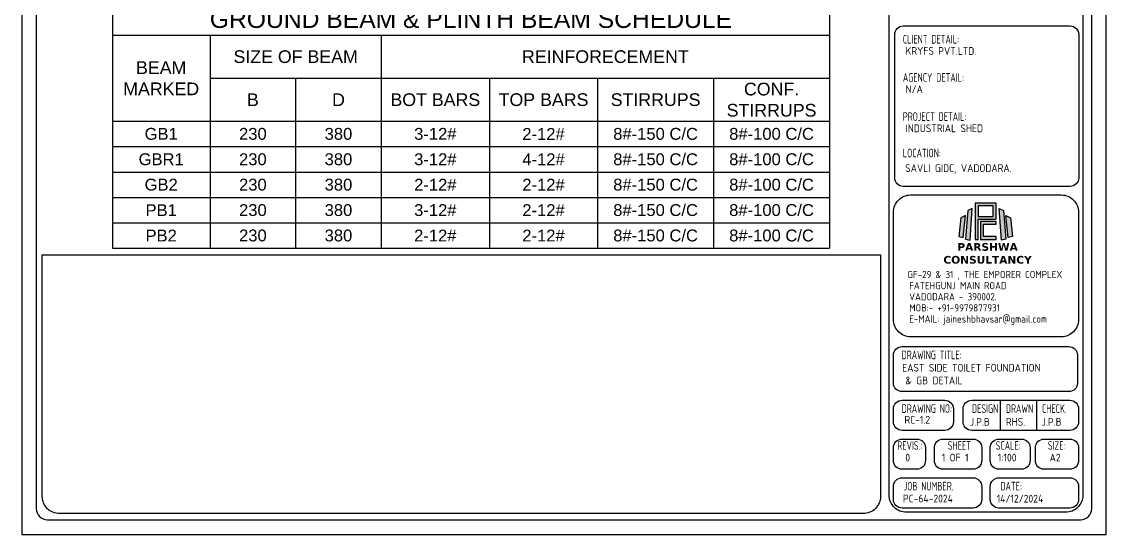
# Model space of a CAD drawing. Header units: inches. Extents: x -605 to 2991212, y -2872845 to 0.
# Drawn here: x 2333634 to 2360384, y -2822569 to -2809910 of the extents above; entities that cross this region are included whole.
import ezdxf

# ---------------------------------------------------------------- set-up
doc = ezdxf.new("R2010")
doc.units = ezdxf.units.IN
doc.header["$LTSCALE"] = 600
doc.header["$MEASUREMENT"] = 0
doc.layers.add('rSHEET', color=2, linetype='Continuous', lineweight=30)
doc.layers.add('see level', color=2, linetype='Continuous')
doc.styles.get("Standard").update_dxf_attribs({"font": 'arial.ttf'})
doc.styles.add('TEXT3', font='geniso.shx')
doc.styles.add('TEXT3 0.75NA', font='geniso.shx', dxfattribs={"width": 0.75})

# ---------------------------------------------------------------- blocks, each defined once
blk = doc.blocks.new('Q')
at = {"linetype": 'Continuous', "ltscale": 0.5}
h = blk.add_hatch(color=10, dxfattribs=at)
h.dxf.hatch_style = 1
h.paths.add_polyline_path([(7.87, 17.31), (7.27, 9.83), (8.41, 9.62), (8.96, 17.82)])
h.paths.add_polyline_path([(17.1, 17.31), (17.7, 9.83), (16.56, 9.62), (16.01, 17.82)])
h = blk.add_hatch(color=152, dxfattribs=at)
h.dxf.hatch_style = 1
h.paths.add_polyline_path([(9.79, 19.18), (9.79, 9.76), (10.5, 9.76), (10.5, 15.05), (15.19, 15.05), (15.19, 19.18)])
h.paths.add_polyline_path([(10.5, 18.5), (10.5, 15.72), (14.45, 15.72), (14.45, 18.5)], flags=16)
h = blk.add_hatch(color=152, dxfattribs=at)
h.dxf.hatch_style = 1
h.paths.add_polyline_path([(6.07, 15.37), (5.53, 10.52), (6.67, 10.29), (7.27, 16.02)])
h.paths.add_polyline_path([(18.9, 15.37), (19.44, 10.52), (18.3, 10.29), (17.7, 16.02)])
h = blk.add_hatch(color=152, dxfattribs=at)
h.dxf.hatch_style = 1
h.paths.add_polyline_path([(11.15, 14.43), (11.15, 9.76), (15.19, 9.76), (15.19, 10.52), (11.87, 10.52), (11.87, 13.69), (15.19, 13.69), (15.19, 14.43)])
at = {"color": 10, "linetype": 'Continuous'}
for points in [[(7.87, 17.31), (7.27, 9.83), (8.41, 9.62), (8.96, 17.82), (7.87, 17.31)], [(17.1, 17.31), (17.7, 9.83), (16.56, 9.62), (16.01, 17.82), (17.1, 17.31)]]:
    blk.add_lwpolyline(points, dxfattribs=at)
at = {"color": 152, "linetype": 'Continuous'}
for points in [[(9.79, 19.18), (9.79, 9.76), (10.5, 9.76), (10.5, 15.05), (15.19, 15.05), (15.19, 19.18), (9.79, 19.18)], [(10.5, 18.5), (10.5, 15.72), (14.45, 15.72), (14.45, 18.5), (10.5, 18.5)], [(6.07, 15.37), (5.53, 10.52), (6.67, 10.29), (7.27, 16.02), (6.07, 15.37)], [(11.15, 14.43), (11.15, 9.76), (15.19, 9.76), (15.19, 10.52), (11.87, 10.52), (11.87, 13.69), (15.19, 13.69), (15.19, 14.43), (11.15, 14.43)], [(18.9, 15.37), (19.44, 10.52), (18.3, 10.29), (17.7, 16.02), (18.9, 15.37)]]:
    blk.add_lwpolyline(points, dxfattribs=at)
at = {"linetype": 'Continuous', "insert": (1.32, 8.82), "char_height": 2, "attachment_point": 1}
blk.add_mtext_dynamic_manual_height_columns('\\pxqc;{\\fVerdana|b1|i0|c0|p34;\\C152;PARSHWA\\PCONSULTANCY }', width=23.282, gutter_width=1, heights=[6.3], dxfattribs=at)
blk = doc.blocks.new('*T2146')
at = {"layer": 'see level', "color": 0, "linetype": 'ByBlock', "lineweight": -2}
for p, q in [((0, 0), (17688, 0)), ((0, 0), (0, -2913)), ((17688, 0), (17688, -6050)), ((0, -790), (17688, -790)), ((2410, -790), (2410, -6050)), ((6632, -790), (6632, -6050)), ((2410, -1852), (17688, -1852)), ((4521, -1852), (4521, -6050)), ((9300, -1852), (9300, -6050)), ((11968, -1852), (11968, -6050)), ((14828, -1852), (14828, -6050)), ((0, -2913), (17688, -2913)), ((0, -2913), (0, -6050)), ((0, -3541), (17688, -3541)), ((0, -4168), (17688, -4168)), ((0, -4795), (17688, -4795)), ((0, -5422), (17688, -5422)), ((0, -6050), (17688, -6050))]:
    blk.add_line(p, q, dxfattribs=at)
at = {"layer": 'see level', "color": 0, "linetype": 'ByBlock', "attachment_point": 5}
for s, insert, char_height, width in [('GROUND BEAM & PLINTH BEAM SCHEDULE', (8844, -395), 435.58, 17479.14), ('SIZE OF BEAM', (4521, -1321), 313.62, 4012.98), ('REINFORECEMENT', (12160, -1321), 313.62, 10846.99), ('BEAM MARKED', (1205, -1852), 313.62, 2201.02), ('CONF. STIRRUPS', (16258, -2383), 313.62, 2651.16), ('B', (3466, -2383), 314, 1901.95), ('D', (5577, -2383), 314, 1901.95), ('BOT BARS', (7966, -2383), 313.6, 2458.72), ('TOP BARS', (10634, -2383), 313.6, 2458.72), ('STIRRUPS', (13398, -2383), 313.6, 2651.16), ('GB1', (1205, -3227), 292.6, 2201.02), ('230', (3466, -3227), 292.6, 1901.95), ('380', (5577, -3227), 292.6, 1901.95), ('3-12#', (7966, -3227), 292.6, 2458.72), ('2-12#', (10634, -3227), 292.6, 2458.72), ('8#-150 C/C', (13398, -3227), 292.6, 2651.16), ('8#-100 C/C', (16258, -3227), 292.6, 2651.16), ('GBR1', (1205, -3854), 292.6, 2201.02), ('230', (3466, -3854), 292.6, 1901.95), ('380', (5577, -3854), 292.6, 1901.95), ('3-12#', (7966, -3854), 292.6, 2458.72), ('4-12#', (10634, -3854), 292.6, 2458.72), ('8#-150 C/C', (13398, -3854), 292.6, 2651.16), ('8#-100 C/C', (16258, -3854), 292.6, 2651.16), ('GB2', (1205, -4481), 292.6, 2201.02), ('230', (3466, -4481), 292.6, 1901.95), ('380', (5577, -4481), 292.6, 1901.95), ('2-12#', (7966, -4481), 292.6, 2458.72), ('2-12#', (10634, -4481), 292.6, 2458.72), ('8#-150 C/C', (13398, -4481), 292.6, 2651.16), ('8#-100 C/C', (16258, -4481), 292.6, 2651.16), ('PB1', (1205, -5109), 292.6, 2201.02), ('230', (3466, -5109), 292.6, 1901.95), ('380', (5577, -5109), 292.6, 1901.95), ('3-12#', (7966, -5109), 292.6, 2458.72), ('2-12#', (10634, -5109), 292.6, 2458.72), ('8#-150 C/C', (13398, -5109), 292.6, 2651.16), ('8#-100 C/C', (16258, -5109), 292.6, 2651.16), ('PB2', (1205, -5736), 292.6, 2201.02), ('230', (3466, -5736), 292.6, 1901.95), ('380', (5577, -5736), 292.6, 1901.95), ('2-12#', (7966, -5736), 292.6, 2458.72), ('2-12#', (10634, -5736), 292.6, 2458.72), ('8#-150 C/C', (13398, -5736), 292.6, 2651.16), ('8#-100 C/C', (16258, -5736), 292.6, 2651.16)]:
    blk.add_mtext(s, dxfattribs=dict(at, insert=insert, char_height=char_height, width=width))

msp = doc.modelspace()

# ---------------------------------------------------------------- linework, layer by layer
at = {"layer": 'rSHEET'}
for p, q in [((2357769.5, -2819258.3), (2357769.5, -2820003.8)), ((2358662.6, -2819258.3), (2358662.6, -2820003.8))]:
    msp.add_line(p, q, dxfattribs=at)
msp.add_lwpolyline([(2360383.8, -2822569.3), (2360383.8, -2784738.2), (2333634.5, -2784738.2), (2333634.5, -2822569.3)], close=True, dxfattribs=at)
for points in [[(2360024.2, -2821938.8), (2360024.2, -2785368.7, 0.4142136), (2359753.9, -2785098.5), (2334264.3, -2785098.5, 0.4142136), (2333994.1, -2785368.7), (2333994.1, -2821938.8, 0.4142136), (2334264.3, -2822209), (2359753.9, -2822209, 0.4142136)], [(2355028.7, -2803647.7), (2359805.2, -2803647.7), (2359805.2, -2821600.9, -0.4142136), (2359380.6, -2822025.5), (2355453.3, -2822025.5, -0.4142136), (2355028.7, -2821600.9)], [(2359491.6, -2813977.3), (2355376.8, -2813977.3, -0.4142136), (2355164.5, -2813765), (2355164.5, -2810229, -0.4142136), (2355376.8, -2810016.7), (2359491.6, -2810016.7, -0.4142136), (2359703.9, -2810229), (2359703.9, -2813765, -0.4142136)], [(2355559.4, -2814189.6), (2359274.5, -2814189.6, -0.4142136), (2359699, -2814614.1), (2359699, -2817267.8, -0.4142136), (2359274.5, -2817692.3), (2355559.4, -2817692.3, -0.4142136), (2355134.8, -2817267.8), (2355134.8, -2814614.1, -0.4142136)], [(2334142.4, -2815664.5), (2354813.5, -2815664.5), (2354813.5, -2821632.9, -0.4142136), (2354388.9, -2822057.5), (2334567, -2822057.5, -0.4142136), (2334142.4, -2821632.9)], [(2359461, -2819046), (2355347.1, -2819046, -0.4142136), (2355134.8, -2818833.7), (2355134.8, -2818146.5, -0.4142136), (2355347.1, -2817934.2), (2359461, -2817934.2, -0.4142136), (2359673.3, -2818146.5), (2359673.3, -2818833.7, -0.4142136)], [(2356400.2, -2820003.8), (2355347.1, -2820003.8, -0.4142136), (2355134.8, -2819791.5), (2355134.8, -2819470.6, -0.4142136), (2355347.1, -2819258.3), (2356400.2, -2819258.3, -0.4142136), (2356612.4, -2819470.6), (2356612.4, -2819791.5, -0.4142136)], [(2359486.7, -2820003.8), (2357064.2, -2820003.8, -0.4142136), (2356851.9, -2819791.5), (2356851.9, -2819470.6, -0.4142136), (2357064.2, -2819258.3), (2359486.7, -2819258.3, -0.4142136), (2359699, -2819470.6), (2359699, -2819791.5, -0.4142136)], [(2355347.1, -2820216), (2355712.3, -2820216, -0.4142136), (2355924.6, -2820428.3), (2355924.6, -2820749.3, -0.4142136), (2355712.3, -2820961.5), (2355347.1, -2820961.5, -0.4142136), (2355134.8, -2820749.3), (2355134.8, -2820428.3, -0.4142136)], [(2356355.1, -2820216), (2357098.5, -2820216, -0.4142136), (2357310.8, -2820428.3), (2357310.8, -2820749.3, -0.4142136), (2357098.5, -2820961.5), (2356355.1, -2820961.5, -0.4142136), (2356142.9, -2820749.3), (2356142.9, -2820428.3, -0.4142136)], [(2357735.4, -2820216), (2358292.6, -2820216, -0.4142136), (2358504.9, -2820428.3), (2358504.9, -2820749.3, -0.4142136), (2358292.6, -2820961.5), (2357735.4, -2820961.5, -0.4142136), (2357523.1, -2820749.3), (2357523.1, -2820428.3, -0.4142136)], [(2358846.9, -2820216), (2359486.7, -2820216, -0.4142136), (2359699, -2820428.3), (2359699, -2820749.3, -0.4142136), (2359486.7, -2820961.5), (2358846.9, -2820961.5, -0.4142136), (2358634.6, -2820749.3), (2358634.6, -2820428.3, -0.4142136)], [(2357098.5, -2821919.3), (2355347.1, -2821919.3, -0.4142136), (2355134.8, -2821707), (2355134.8, -2821386.1, -0.4142136), (2355347.1, -2821173.8), (2357098.5, -2821173.8, -0.4142136), (2357310.8, -2821386.1), (2357310.8, -2821707, -0.4142136)], [(2359486.7, -2821919.3), (2357735.4, -2821919.3, -0.4142136), (2357523.1, -2821707), (2357523.1, -2821386.1, -0.4142136), (2357735.4, -2821173.8), (2359486.7, -2821173.8, -0.4142136), (2359699, -2821386.1), (2359699, -2821707, -0.4142136)]]:
    msp.add_lwpolyline(points, format="xyb", close=True, dxfattribs=at)

# ---------------------------------------------------------------- block references
msp.add_blockref('*T2146', (2335869.9, -2809455.6))
at = {"linetype": 'Continuous', "xscale": 95.12682987592167, "yscale": 95.12682987592167, "zscale": 95.12682987592167}
msp.add_blockref('Q', (2356222.2, -2816216.9), dxfattribs=at)

# ---------------------------------------------------------------- texts
at = {"layer": 'rSHEET', "style": 'TEXT3 0.75NA', "width": 0.75}
for s, height, p in [('CLIENT DETAIL:', 212.289, (2355366, -2810450.9)), ('AGENCY DETAIL:', 212.289, (2355366, -2811394.6)), ('PROJECT DETAIL:', 212.289, (2355366, -2812360.5)), ('LOCATION:', 212.29, (2355366, -2813259.7)), ('DRAWING TITLE:', 212.289, (2355336.3, -2818246.2)), ('DRAWING NO:', 212.289, (2355336.3, -2819570.3)), ('DESIGN', 212.29, (2357068.9, -2819570.3)), ('DRAWN', 212.29, (2357907.8, -2819570.3)), ('CHECK.', 212.29, (2358795.5, -2819570.3)), ('REVIS.:', 212.29, (2355229.9, -2820481.4)), ('SHEET', 212.29, (2356474.5, -2820481.4)), ('SCALE:', 212.29, (2357655.5, -2820481.4)), ('SIZE:', 212.29, (2358942.4, -2820481.4)), ('JOB NUMBER.', 212.289, (2355384.3, -2821485.9)), ('DATE:', 212.29, (2357772.5, -2821485.9))]:
    msp.add_text(s, height=height, dxfattribs=at).set_placement(p)
at = {"layer": 'rSHEET', "style": 'TEXT3'}
for s, height, p in [('KRYFS PVT.LTD.', 191.06, (2355433.6, -2810729.5)), ('N/A', 191.06, (2355433.6, -2811673.2)), ('INDUSTRIAL SHED', 191.06, (2355433.6, -2812639)), ('SAVLI GIDC, VADODARA.', 191.06, (2355424.4, -2813621.7)), ('EAST SIDE TOILET FOUNDATION', 191.06, (2355350.2, -2818551)), ('RC-1.2', 191.06, (2355403.9, -2819835.4)), ('J.P.B', 191.06, (2357019.7, -2819887.9)), ('RHS.', 191.06, (2357907.7, -2819887.9)), ('J.P.B', 191.06, (2358788.8, -2819887.9)), ('0', 191.1, (2355427, -2820770.3)), ('1 OF 1', 191.06, (2356325.1, -2820770.3)), ('1:100', 191.06, (2357706.3, -2820770.3)), ('A2', 191.06, (2358985.3, -2820770.3)), ('PC-64-2024', 191.06, (2355368.1, -2821781.3)), ('14/12/2024', 191.06, (2357682.2, -2821783.9))]:
    msp.add_text(s, height=height, dxfattribs=at).set_placement(p)
at = {"layer": 'rSHEET', "lineweight": 13, "style": 'TEXT3'}
for s, p in [('GF-29 & 31 , THE EMPORER COMPLEX', (2355481.1, -2816242.7)), ('FATEHGUNJ MAIN ROAD', (2355522.3, -2816517.3)), ('VADODARA - 390002.', (2355522.3, -2816791.8)), ('MOB:- +91-9979877931', (2355522.3, -2817066.4)), ('E-MAIL: jaineshbhavsar@gmail.com', (2355522.3, -2817340.9))]:
    msp.add_text(s, height=178.866, dxfattribs=at).set_placement(p)
at = {"layer": 'rSHEET', "insert": (2355431.6, -2818676), "char_height": 191.06, "attachment_point": 1, "style": 'TEXT3'}
msp.add_mtext('& GB DETAIL', dxfattribs=at)

doc.saveas('drawing.dxf')
